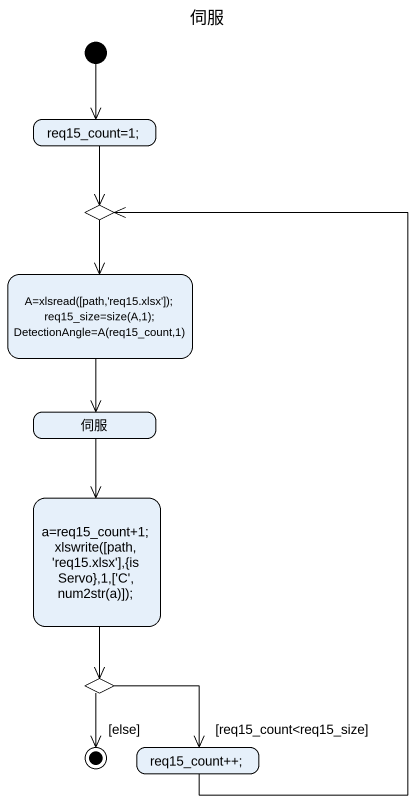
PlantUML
@startuml
title 伺服
hide empty description
state "req15_count=1;" as req15_count_1
state choice1 <<choice>>
state "A=xlsread([path,'req15.xlsx']); req15_size=size(A,1); DetectionAngle=A(req15_count,1)" as A_xlsread_path_req15_xlsx
state 伺服
state "a=req15_count+1; xlswrite([path,'req15.xlsx'],{isServo},1,['C',num2str(a)]);" as a_req15_count_1_xlswrite
state choice2 <<choice>>
state "req15_count++;" as req15_count
[*] --> req15_count_1
req15_count_1 --> choice1
choice1 --> A_xlsread_path_req15_xlsx
A_xlsread_path_req15_xlsx --> 伺服
伺服 --> a_req15_count_1_xlswrite
a_req15_count_1_xlswrite --> choice2
choice2 --> req15_count : [req15_count<req15_size]
req15_count -up-> choice1
choice2 --> [*] : [else]
@enduml
